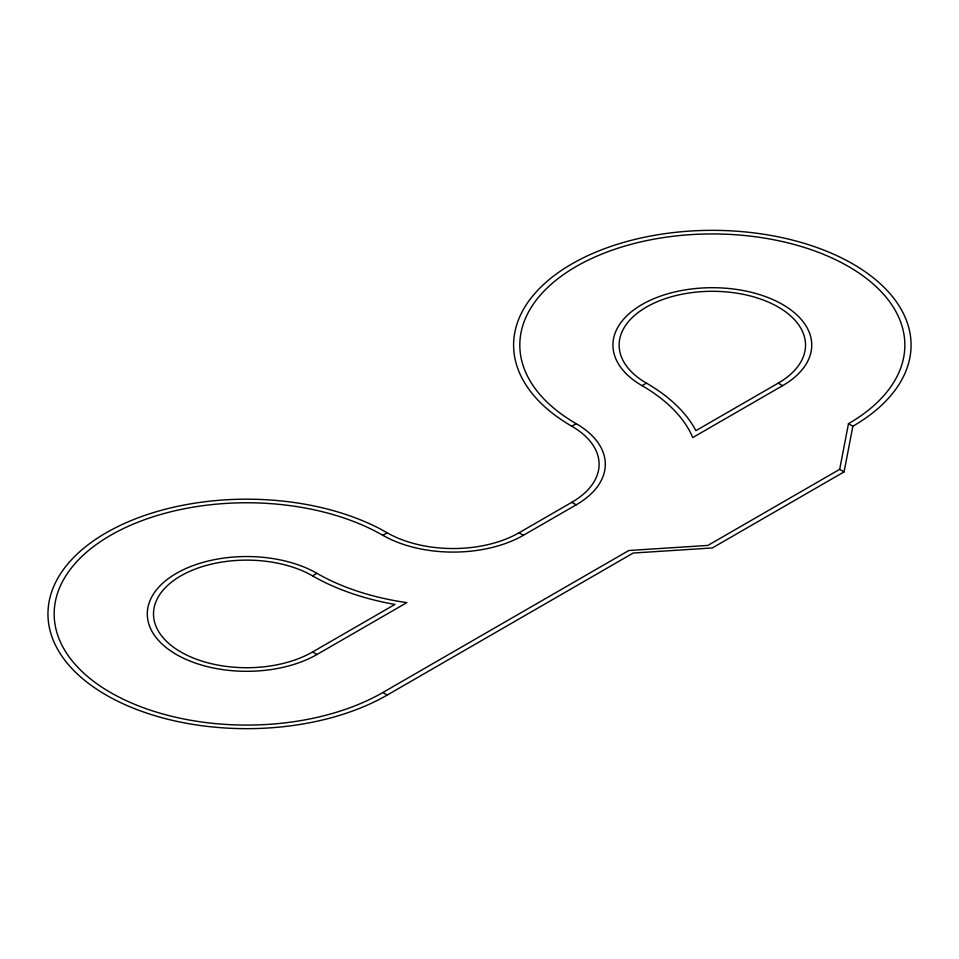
<?xml version="1.0" encoding="UTF-8"?>
<svg xmlns="http://www.w3.org/2000/svg" width="959" height="959" viewBox="0 0 959 959"><rect width="100%" height="100%" fill="white"/><g stroke="black" fill="none" stroke-linecap="round" stroke-linejoin="round"><path stroke-width="1.44" d="M519.047 532.76A93.239 53.824 0 0 1 387.22 532.796L382.833 535.326A192.531 111.16 0 0 0 110.549 535.326A192.531 111.16 0 0 0 110.549 692.518A192.531 111.16 0 0 0 382.833 692.518L628.828 550.502L707.898 545.419L839.688 469.335L848.475 423.686A192.531 111.16 0 0 0 848.475 266.494A192.531 111.16 0 0 0 576.191 266.494A192.531 111.16 0 0 0 576.191 423.686A99.4 57.384 0 0 1 576.191 504.842L523.398 535.278A99.376 57.372 0 0 1 382.869 535.302L382.869 535.302M387.22 532.796L380.411 529.032A198.741 114.744 0 0 0 101.786 535.398A198.741 114.744 0 0 0 108.403 696.33A198.741 114.744 0 0 0 387.22 695.059L633.228 553.031L712.297 547.961L844.076 471.876L852.863 426.228A198.741 114.744 0 0 0 852.863 263.953A198.741 114.744 0 0 0 571.804 263.953A198.741 114.744 0 0 0 571.804 426.228A93.191 53.8 0 0 1 571.804 502.312L519.059 532.772L523.446 535.302M312.586 575.88A198.729 114.732 0 0 0 391.548 603.822L394.94 604.422L312.586 651.964A93.191 53.8 0 0 1 180.795 651.964A93.191 53.8 0 0 1 180.795 575.88A93.191 53.8 0 0 1 312.586 575.88L316.938 573.326A192.519 111.148 0 0 0 403.487 602.132L406.892 602.588L316.973 654.506A99.4 57.384 0 0 1 176.42 654.518A99.4 57.384 0 0 1 176.384 573.362A99.4 57.384 0 0 1 316.938 573.326M571.804 426.228L576.191 423.686M642.051 385.662L638.778 383.684A99.4 57.384 0 0 1 644.316 303.236A99.4 57.384 0 0 1 783.731 305.166A99.4 57.384 0 0 1 782.616 385.674L692.758 437.556L691.379 434.403A192.483 111.124 0 0 0 642.051 385.662L646.438 383.132A93.191 53.8 0 0 1 646.462 307.036A93.191 53.8 0 0 1 778.24 307.048A93.191 53.8 0 0 1 778.229 383.132L695.886 430.663L694.652 428.337A198.741 114.744 0 0 0 646.438 383.132L646.438 383.132M778.229 383.132L782.616 385.674M848.475 423.686L852.863 426.228M839.688 469.335L844.076 471.876M571.804 502.312L576.191 504.842M312.586 651.964L316.973 654.506M382.833 692.518L387.22 695.059"/></g></svg>
